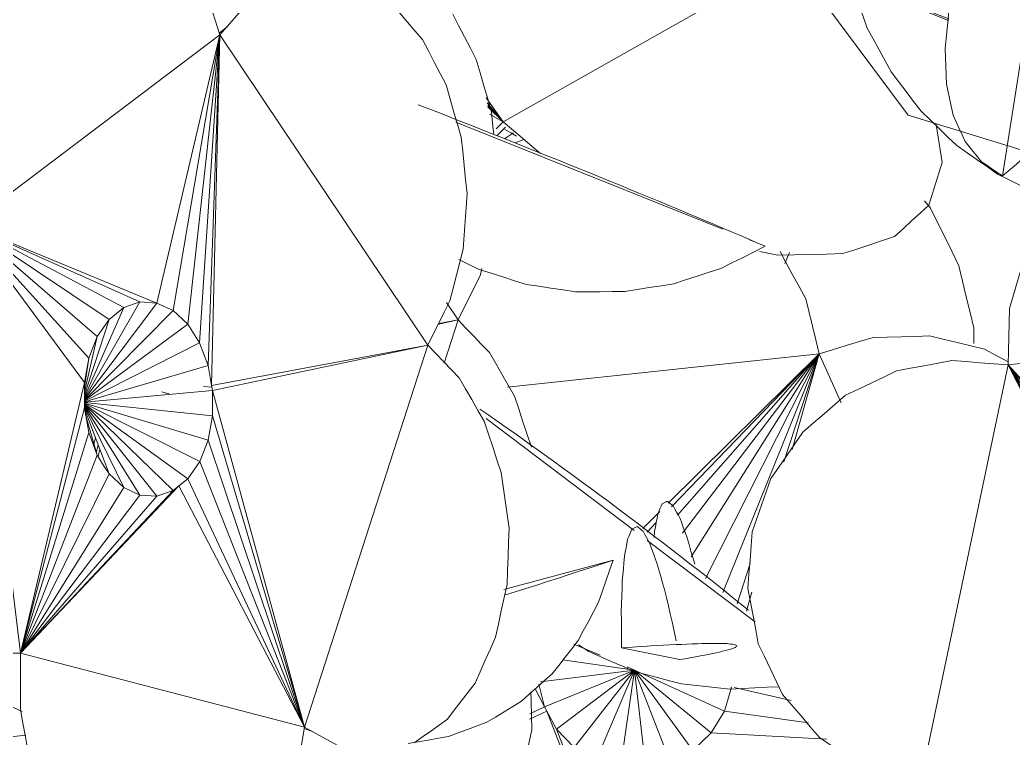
# Model space of a CAD drawing. Header units: metres. Extents: x -18.34 to -13.25, y -25.49 to -16.26.
# Drawn here: x -17.2317 to -17.1461, y -16.8229 to -16.761 of the extents above; entities that cross this region are included whole.
import ezdxf

# ---------------------------------------------------------------- set-up
doc = ezdxf.new("R2010")
doc.units = ezdxf.units.M
doc.layers.add('Importações nas famílias', color=7, linetype='Continuous', lineweight=5)
doc.layers.add('Vegetação', color=7, linetype='Continuous', lineweight=5)

# ---------------------------------------------------------------- blocks, each defined once
blk = doc.blocks.new('Planta_pergolado_12200 - plantas pergolado_skp_Component_17-V775-Pavimento 02 - Executivo')
at = {"layer": 'Importações nas famílias', "color": 9}
for p, q in [((0.295499, 0.069251), (0.301365, 0.056093)), ((0.2918, 0.059228), (0.301365, 0.056093)), ((0.291378, 0.058405), (0.301365, 0.056093)), ((0.301365, 0.056093), (0.291039, 0.057498)), ((0.301365, 0.056093), (0.290649, 0.056672)), ((0.301365, 0.056093), (0.290017, 0.055441)), ((0.290107, 0.055603), (0.301365, 0.056093)), ((0.290361, 0.056019), (0.301365, 0.056093)), ((0.297575, 0.052664), (0.301365, 0.056093)), ((0.266116, 0.03548), (0.2628, 0.03739))]:
    blk.add_line(p, q, dxfattribs=at)
at = {"layer": 'Importações nas famílias', "color": 9, "flags": 128}
for points in [[(0.312288, 0.071195), (0.312255, 0.07241), (0.312223, 0.073626), (0.3122, 0.074457)], [(0.311159, 0.066461), (0.311441, 0.067644), (0.311723, 0.068828), (0.312006, 0.070011), (0.312288, 0.071195)], [(0.308845, 0.06218), (0.309423, 0.06325), (0.310002, 0.06432), (0.31058, 0.065391), (0.311159, 0.066461)], [(0.305504, 0.058644), (0.306339, 0.059528), (0.307174, 0.060412), (0.30801, 0.061296), (0.308845, 0.06218)], [(0.301365, 0.056093), (0.3024, 0.056731), (0.303434, 0.057368), (0.304469, 0.058006), (0.305504, 0.058644)], [(0.304276, 0.053128), (0.303306, 0.054117), (0.302335, 0.055105), (0.301365, 0.056093)], [(0.308867, 0.041784), (0.308605, 0.043145), (0.308472, 0.04384)], [(0.308295, 0.036265), (0.308438, 0.037644), (0.308581, 0.039024)], [(0.306689, 0.032425), (0.307225, 0.033705), (0.30776, 0.034985), (0.308295, 0.036265)]]:
    blk.add_lwpolyline(points, dxfattribs=at)
blk = doc.blocks.new('Planta_pergolado_12200 - plantas pergolado_skp_Component_16-V776-Pavimento 02 - Executivo')
blk.add_blockref('Planta_pergolado_12200 - plantas pergolado_skp_Component_17-V775-Pavimento 02 - Executivo', (0, 0))
blk = doc.blocks.new('Planta_pergolado_12200 - plantas pergolado_skp_Component_12-V803-Pavimento 02 - Executivo')
at = {"layer": 'Importações nas famílias', "color": 9}
for p, q in [((0.307803, 0.098831), (0.308575, 0.098299)), ((0.308325, 0.098033), (0.321101, 0.088372)), ((0.322234, 0.087516), (0.33153, 0.080487)), ((0.330287, 0.082045), (0.330963, 0.081494)), ((0.317191, 0.077946), (0.316296, 0.07852))]:
    blk.add_line(p, q, dxfattribs=at)
at = {"layer": 'Importações nas famílias', "color": 9, "flags": 128}
for points in [[(0.308575, 0.098299), (0.309365, 0.097743), (0.310155, 0.097186), (0.310945, 0.09663), (0.311736, 0.096073)], [(0.311736, 0.096073), (0.312536, 0.095497), (0.313336, 0.094922), (0.314136, 0.094347), (0.314936, 0.093771)], [(0.314936, 0.093771), (0.315737, 0.093184), (0.316538, 0.092596), (0.317339, 0.092008), (0.31814, 0.09142)], [(0.31814, 0.09142), (0.318933, 0.090827), (0.319725, 0.090233), (0.320518, 0.089639), (0.321311, 0.089046)], [(0.321311, 0.089046), (0.322088, 0.088453), (0.322864, 0.08786), (0.32364, 0.087267), (0.324416, 0.086674)], [(0.324416, 0.086674), (0.325167, 0.086089), (0.325918, 0.085503), (0.326669, 0.084918), (0.327419, 0.084332)], [(0.327419, 0.084332), (0.328136, 0.08376), (0.328853, 0.083189), (0.32957, 0.082617), (0.330287, 0.082045)], [(0.321075, 0.076231), (0.320104, 0.07666), (0.319133, 0.077089), (0.318162, 0.077517), (0.317191, 0.077946)], [(0.325172, 0.075138), (0.324148, 0.075411), (0.323123, 0.075685), (0.322099, 0.075958), (0.321075, 0.076231)], [(0.329387, 0.074692), (0.328333, 0.074803), (0.327279, 0.074915), (0.326226, 0.075027), (0.325172, 0.075138)], [(0.33362, 0.074903), (0.332562, 0.07485), (0.331503, 0.074797), (0.330445, 0.074745), (0.329387, 0.074692)]]:
    blk.add_lwpolyline(points, dxfattribs=at)
blk = doc.blocks.new('Planta_pergolado_12200 - plantas pergolado_skp_Component_16-V806-Pavimento 02 - Executivo')
blk.add_blockref('Planta_pergolado_12200 - plantas pergolado_skp_Component_12-V803-Pavimento 02 - Executivo', (0, 0))
blk = doc.blocks.new('Planta_pergolado_12200 - plantas pergolado_skp_Component_17-V836-Pavimento 02 - Executivo')
at = {"layer": 'Importações nas famílias', "color": 9, "flags": 128}
blk.add_lwpolyline([(0.268316, 0.072762), (0.266938, 0.073391), (0.26556, 0.074019), (0.264183, 0.074648)], dxfattribs=at)
blk = doc.blocks.new('Planta_pergolado_12200 - plantas pergolado_skp_Component_16-V837-Pavimento 02 - Executivo')
blk.add_blockref('Planta_pergolado_12200 - plantas pergolado_skp_Component_17-V836-Pavimento 02 - Executivo', (0, 0))
blk = doc.blocks.new('Planta_pergolado_12200 - plantas pergolado_skp_-V838-Pavimento 02 - Executivo')
blk.add_blockref('Planta_pergolado_12200 - plantas pergolado_skp_Component_16-V837-Pavimento 02 - Executivo', (0, 0))
blk = doc.blocks.new('Planta_pergolado_12200 - plantas pergolado_skp_-3067462-Pavimento 02 - Executivo')
for name in ['Planta_pergolado_12200 - plantas pergolado_skp_-V838-Pavimento 02 - Executivo', 'Planta_pergolado_12200 - plantas pergolado_skp_Component_16-V776-Pavimento 02 - Executivo', 'Planta_pergolado_12200 - plantas pergolado_skp_Component_16-V806-Pavimento 02 - Executivo']:
    blk.add_blockref(name, (0, 0))
blk = doc.blocks.new('Planta_pergolado_12200 - plantas pergolado_skp_Component_12-V840-Pavimento 02 - Executivo')
at = {"layer": 'Importações nas famílias', "color": 9}
blk.add_line((0.325047, 0.077239), (0.320013, 0.078254), dxfattribs=at)
at = {"layer": 'Importações nas famílias', "color": 9, "flags": 128}
for points in [[(0.32054, 0.087619), (0.320632, 0.087838), (0.320724, 0.088058), (0.320816, 0.088277), (0.320908, 0.088496)], [(0.320908, 0.088496), (0.32102, 0.088554), (0.321132, 0.088611), (0.321244, 0.088669), (0.321356, 0.088726)], [(0.321356, 0.088726), (0.321485, 0.08862), (0.321615, 0.088514), (0.321744, 0.088408), (0.321874, 0.088302)], [(0.321874, 0.088302), (0.322018, 0.088035), (0.322162, 0.087768), (0.322306, 0.087501), (0.32245, 0.087234)], [(0.320261, 0.086114), (0.320331, 0.08649), (0.3204, 0.086866), (0.32047, 0.087243), (0.32054, 0.087619)], [(0.32245, 0.087234), (0.322605, 0.086812), (0.32276, 0.086391), (0.322915, 0.085969), (0.32307, 0.085548)], [(0.320078, 0.084016), (0.320124, 0.084541), (0.32017, 0.085065), (0.320215, 0.085589), (0.320261, 0.086114)], [(0.32307, 0.085548), (0.323232, 0.084981), (0.323395, 0.084415), (0.323557, 0.083849), (0.32372, 0.083282)], [(0.319995, 0.081376), (0.320016, 0.082036), (0.320036, 0.082696), (0.320057, 0.083356), (0.320078, 0.084016)], [(0.32372, 0.083282), (0.323886, 0.082584), (0.324052, 0.081887), (0.324218, 0.081189), (0.324384, 0.080491)], [(0.320013, 0.078254), (0.320009, 0.079035), (0.320004, 0.079815), (0.319999, 0.080596), (0.319995, 0.081376)], [(0.324384, 0.080491), (0.32455, 0.079678), (0.324715, 0.078865)], [(0.322541, 0.078417), (0.321909, 0.078377), (0.321277, 0.078336), (0.320645, 0.078295), (0.320013, 0.078254)], [(0.324734, 0.078536), (0.324186, 0.078506), (0.323637, 0.078477), (0.323089, 0.078447), (0.322541, 0.078417)], [(0.326569, 0.078608), (0.32611, 0.07859), (0.325652, 0.078572), (0.325193, 0.078554), (0.324734, 0.078536)], [(0.328026, 0.078635), (0.327662, 0.078628), (0.327298, 0.078622), (0.326933, 0.078615), (0.326569, 0.078608)], [(0.329087, 0.078614), (0.328822, 0.078619), (0.328557, 0.078624), (0.328291, 0.078629), (0.328026, 0.078635)], [(0.328219, 0.077833), (0.328469, 0.077893), (0.328718, 0.077954), (0.328968, 0.078014), (0.329217, 0.078075)], [(0.329742, 0.078546), (0.329579, 0.078563), (0.329415, 0.07858), (0.329251, 0.078597), (0.329087, 0.078614)], [(0.329217, 0.078075), (0.329365, 0.078125), (0.329513, 0.078175), (0.32966, 0.078225), (0.329808, 0.078275)], [(0.329983, 0.078433), (0.329923, 0.078461), (0.329863, 0.07849), (0.329803, 0.078518), (0.329742, 0.078546)], [(0.329808, 0.078275), (0.329852, 0.078315), (0.329896, 0.078354), (0.329939, 0.078394), (0.329983, 0.078433)], [(0.325047, 0.077239), (0.325491, 0.077318), (0.325935, 0.077397), (0.32638, 0.077475), (0.326824, 0.077554)], [(0.326824, 0.077554), (0.327173, 0.077624), (0.327521, 0.077693), (0.32787, 0.077763), (0.328219, 0.077833)]]:
    blk.add_lwpolyline(points, dxfattribs=at)
blk = doc.blocks.new('Planta_pergolado_12200 - plantas pergolado_skp_Component_12-V843-Pavimento 02 - Executivo')
at = {"layer": 'Importações nas famílias', "color": 9}
for p, q in [((0.252949, 0.057935), (0.270239, 0.064958)), ((0.272208, 0.061149), (0.271571, 0.060925))]:
    blk.add_line(p, q, dxfattribs=at)
at = {"layer": 'Importações nas famílias', "color": 9, "flags": 128}
for points in [[(0.264428, 0.069836), (0.264956, 0.069998), (0.265484, 0.07016), (0.266012, 0.070323), (0.266539, 0.070485)], [(0.266539, 0.070485), (0.267066, 0.070544), (0.267593, 0.070603), (0.26812, 0.070662), (0.268646, 0.07072)], [(0.262336, 0.068778), (0.262859, 0.069042), (0.263382, 0.069307), (0.263905, 0.069571), (0.264428, 0.069836)], [(0.260285, 0.067324), (0.260798, 0.067688), (0.261311, 0.068051), (0.261823, 0.068415), (0.262336, 0.068778)], [(0.2583, 0.065491), (0.258796, 0.065949), (0.259293, 0.066408), (0.259789, 0.066866), (0.260285, 0.067324)], [(0.256402, 0.063298), (0.256876, 0.063846), (0.257351, 0.064395), (0.257825, 0.064943), (0.2583, 0.065491)], [(0.254611, 0.06077), (0.255059, 0.061402), (0.255507, 0.062034), (0.255954, 0.062666), (0.256402, 0.063298)], [(0.271571, 0.060925), (0.270811, 0.060721), (0.27005, 0.060516), (0.269289, 0.060312), (0.268528, 0.060107)], [(0.252949, 0.057935), (0.253365, 0.058644), (0.25378, 0.059353), (0.254196, 0.060061), (0.254611, 0.06077)], [(0.268528, 0.060107), (0.267661, 0.059926), (0.266794, 0.059745), (0.265927, 0.059564), (0.26506, 0.059383)], [(0.26506, 0.059383), (0.264106, 0.05923), (0.263153, 0.059077), (0.2622, 0.058924), (0.261246, 0.058771)], [(0.257178, 0.058285), (0.25612, 0.058197), (0.255063, 0.05811), (0.254006, 0.058023), (0.252949, 0.057935)], [(0.261246, 0.058771), (0.260229, 0.058649), (0.259212, 0.058528), (0.258195, 0.058406), (0.257178, 0.058285)]]:
    blk.add_lwpolyline(points, dxfattribs=at)
blk = doc.blocks.new('Planta_pergolado_12200 - plantas pergolado_skp_Component_17-V844-Pavimento 02 - Executivo')
at = {"layer": 'Importações nas famílias', "color": 9}
for p, q in [((0.285378, 0.131092), (0.263663, 0.114691)), ((0.279931, 0.107974), (0.285378, 0.131092)), ((0.281336, 0.107319), (0.285378, 0.131092)), ((0.282596, 0.106145), (0.285378, 0.131092)), ((0.283625, 0.104531), (0.285378, 0.131092)), ((0.284353, 0.102587), (0.285378, 0.131092)), ((0.284654, 0.100878), (0.285378, 0.131092)), ((0.285378, 0.131092), (0.303308, 0.104342)), ((0.277072, 0.107587), (0.263663, 0.114691)), ((0.263663, 0.114691), (0.275812, 0.10657)), ((0.263663, 0.114691), (0.274784, 0.105085)), ((0.278477, 0.108066), (0.263663, 0.114691)), ((0.263663, 0.114691), (0.279931, 0.107974)), ((0.268172, 0.077805), (0.263663, 0.114691)), ((0.273681, 0.10114), (0.263663, 0.114691)), ((0.274057, 0.103233), (0.263663, 0.114691)), ((0.273681, 0.099759), (0.278477, 0.108066)), ((0.273681, 0.099679), (0.279931, 0.107974)), ((0.277072, 0.107587), (0.278477, 0.108066)), ((0.278477, 0.108066), (0.279931, 0.107974)), ((0.281336, 0.107319), (0.279931, 0.107974)), ((0.273681, 0.099867), (0.277072, 0.107587)), ((0.273681, 0.099615), (0.281336, 0.107319)), ((0.275812, 0.10657), (0.277072, 0.107587)), ((0.282596, 0.106145), (0.281336, 0.107319)), ((0.273681, 0.100025), (0.275812, 0.10657)), ((0.274784, 0.105085), (0.275812, 0.10657)), ((0.273681, 0.099562), (0.282596, 0.106145)), ((0.283625, 0.104531), (0.282596, 0.106145)), ((0.273681, 0.100279), (0.274784, 0.105085)), ((0.273681, 0.099515), (0.283625, 0.104531)), ((0.274203, 0.103605), (0.274784, 0.105085)), ((0.284353, 0.102587), (0.283625, 0.104531)), ((0.303308, 0.104342), (0.284654, 0.100878)), ((0.284729, 0.100447), (0.303308, 0.104342)), ((0.303308, 0.104342), (0.292674, 0.071409)), ((0.274057, 0.103233), (0.273681, 0.100733)), ((0.274057, 0.103233), (0.273681, 0.10114)), ((0.274203, 0.103605), (0.274057, 0.103233)), ((0.273681, 0.099473), (0.284353, 0.102587)), ((0.284654, 0.100878), (0.284353, 0.102587)), ((0.273681, 0.10114), (0.268172, 0.077805)), ((0.273681, 0.10114), (0.273681, 0.098949)), ((0.273681, 0.099434), (0.284729, 0.100447)), ((0.284729, 0.100447), (0.284654, 0.100878)), ((0.28473, 0.098256), (0.284729, 0.100447)), ((0.292674, 0.071409), (0.284729, 0.100447)), ((0.273681, 0.099395), (0.28473, 0.098256)), ((0.268172, 0.077805), (0.273681, 0.098949)), ((0.273659, 0.098949), (0.275814, 0.093252)), ((0.273681, 0.099356), (0.284354, 0.096163)), ((0.273681, 0.099315), (0.283627, 0.094311)), ((0.273681, 0.099272), (0.282598, 0.092826)), ((0.281339, 0.09181), (0.273681, 0.099223)), ((0.273681, 0.099167), (0.279934, 0.091331)), ((0.278479, 0.091422), (0.273681, 0.099098)), ((0.273681, 0.098949), (0.274058, 0.096809)), ((0.277074, 0.092077), (0.273711, 0.098949)), ((0.274786, 0.094866), (0.273785, 0.09836)), ((0.284354, 0.096163), (0.28473, 0.098256)), ((0.292674, 0.071409), (0.28473, 0.098256)), ((0.268172, 0.077805), (0.274058, 0.096809)), ((0.274058, 0.096809), (0.274786, 0.094866)), ((0.283627, 0.094311), (0.284354, 0.096163)), ((0.284354, 0.096163), (0.292674, 0.071409)), ((0.268172, 0.077805), (0.274786, 0.094866)), ((0.274786, 0.094866), (0.275402, 0.093898)), ((0.282598, 0.092826), (0.283627, 0.094311)), ((0.283627, 0.094311), (0.292674, 0.071409)), ((0.275402, 0.093898), (0.275814, 0.093252)), ((0.268172, 0.077805), (0.275814, 0.093252)), ((0.275814, 0.093252), (0.277074, 0.092077)), ((0.281843, 0.092217), (0.282598, 0.092826)), ((0.282598, 0.092826), (0.292674, 0.071409)), ((0.268172, 0.077805), (0.281843, 0.092217)), ((0.268172, 0.077805), (0.277074, 0.092077)), ((0.268172, 0.077805), (0.281339, 0.09181)), ((0.277074, 0.092077), (0.278479, 0.091422)), ((0.279934, 0.091331), (0.281339, 0.09181)), ((0.281339, 0.09181), (0.281843, 0.092217)), ((0.281843, 0.092217), (0.292674, 0.071409)), ((0.268172, 0.077805), (0.278479, 0.091422)), ((0.268172, 0.077805), (0.279934, 0.091331)), ((0.278479, 0.091422), (0.279934, 0.091331)), ((0.268172, 0.077805), (0.292674, 0.071409))]:
    blk.add_line(p, q, dxfattribs=at)
at = {"layer": 'Importações nas famílias', "color": 9, "flags": 128}
for points in [[(0.285378, 0.131092), (0.284974, 0.132362), (0.28457, 0.133631), (0.284166, 0.134901), (0.283762, 0.136171)], [(0.287884, 0.133993), (0.287258, 0.133267), (0.286631, 0.132542), (0.286005, 0.131817), (0.285378, 0.131092)], [(0.302846, 0.130685), (0.302194, 0.13144), (0.301541, 0.132195), (0.300889, 0.13295), (0.300236, 0.133705)], [(0.304877, 0.126782), (0.304369, 0.127758), (0.303862, 0.128734), (0.303354, 0.12971), (0.302846, 0.130685)], [(0.305757, 0.12375), (0.305533, 0.124521), (0.305205, 0.125652), (0.304877, 0.126782)], [(0.306189, 0.122261), (0.305861, 0.123391), (0.305763, 0.123729)], [(0.306695, 0.11743), (0.306568, 0.118637), (0.306442, 0.119845), (0.306316, 0.121053), (0.306189, 0.122261)], [(0.306358, 0.112618), (0.306442, 0.113821), (0.306526, 0.115024), (0.306611, 0.116227), (0.306695, 0.11743)], [(0.305203, 0.108155), (0.305492, 0.10927), (0.305781, 0.110386), (0.306069, 0.111502), (0.306358, 0.112618)], [(0.303308, 0.104342), (0.303781, 0.105295), (0.304255, 0.106248), (0.304729, 0.107201), (0.305203, 0.108155)], [(0.306013, 0.101526), (0.305337, 0.10223), (0.30466, 0.102934), (0.303984, 0.103638), (0.303308, 0.104342)], [(0.308172, 0.09778), (0.307632, 0.098716), (0.307093, 0.099653), (0.306553, 0.10059), (0.306013, 0.101526)], [(0.309637, 0.093359), (0.309271, 0.094464), (0.308905, 0.095569), (0.308538, 0.096675), (0.308172, 0.09778)], [(0.310308, 0.088564), (0.310141, 0.089762), (0.309973, 0.090961), (0.309805, 0.09216), (0.309637, 0.093359)], [(0.31014, 0.083722), (0.310182, 0.084932), (0.310224, 0.086143), (0.310266, 0.087353), (0.310308, 0.088564)], [(0.309144, 0.079163), (0.309393, 0.080303), (0.309642, 0.081442), (0.309891, 0.082582), (0.31014, 0.083722)], [(0.307388, 0.075198), (0.307827, 0.076189), (0.308266, 0.07718), (0.308705, 0.078172), (0.309144, 0.079163)], [(0.264951, 0.077752), (0.265756, 0.077765), (0.266561, 0.077778), (0.267367, 0.077791), (0.268172, 0.077805)], [(0.268172, 0.077805), (0.268172, 0.07659), (0.268172, 0.075375), (0.268173, 0.07416), (0.268173, 0.072945)], [(0.304992, 0.072097), (0.305591, 0.072872), (0.30619, 0.073647), (0.306789, 0.074423), (0.307388, 0.075198)], [(0.268173, 0.072945), (0.268382, 0.071759), (0.268591, 0.070573), (0.268799, 0.069386), (0.269008, 0.0682)], [(0.302118, 0.070071), (0.302836, 0.070578), (0.303555, 0.071084), (0.304273, 0.07159), (0.304992, 0.072097)], [(0.29184, 0.066768), (0.292048, 0.067928), (0.292257, 0.069088), (0.292465, 0.070249), (0.292674, 0.071409)], [(0.292674, 0.071409), (0.293441, 0.070985), (0.294208, 0.070562), (0.294975, 0.070139), (0.295742, 0.069715)]]:
    blk.add_lwpolyline(points, dxfattribs=at)
blk = doc.blocks.new('Planta_pergolado_12200 - plantas pergolado_skp_Component_16-V845-Pavimento 02 - Executivo')
for name in ['Planta_pergolado_12200 - plantas pergolado_skp_Component_17-V844-Pavimento 02 - Executivo', 'Planta_pergolado_12200 - plantas pergolado_skp_Component_12-V840-Pavimento 02 - Executivo', 'Planta_pergolado_12200 - plantas pergolado_skp_Component_12-V843-Pavimento 02 - Executivo']:
    blk.add_blockref(name, (0, 0))
blk = doc.blocks.new('Planta_pergolado_12200 - plantas pergolado_skp_Component_12-V894-Pavimento 02 - Executivo')
at = {"layer": 'Importações nas famílias', "color": 9}
blk.add_line((0.322822, 0.08777), (0.322868, 0.088294), dxfattribs=at)
at = {"layer": 'Importações nas famílias', "color": 9, "flags": 128}
for points in [[(0.323515, 0.090677), (0.323627, 0.090734), (0.323739, 0.090791), (0.323851, 0.090849), (0.323963, 0.090906)], [(0.323963, 0.090906), (0.324092, 0.0908), (0.324222, 0.090694), (0.324351, 0.090588), (0.324481, 0.090482)], [(0.323147, 0.089799), (0.323239, 0.090019), (0.323331, 0.090238), (0.323423, 0.090457), (0.323515, 0.090677)], [(0.324481, 0.090482), (0.324625, 0.090215), (0.324769, 0.089948), (0.324913, 0.089681), (0.325057, 0.089414)], [(0.322868, 0.088294), (0.322938, 0.08867), (0.323007, 0.089047), (0.323077, 0.089423), (0.323147, 0.089799)], [(0.325057, 0.089414), (0.325212, 0.088992), (0.325367, 0.088571), (0.325522, 0.088149), (0.325677, 0.087728)], [(0.325677, 0.087728), (0.325839, 0.087161), (0.326002, 0.086595), (0.326164, 0.086029), (0.326327, 0.085462)]]:
    blk.add_lwpolyline(points, dxfattribs=at)
blk = doc.blocks.new('Planta_pergolado_12200 - plantas pergolado_skp_Component_17-V897-Pavimento 02 - Executivo')
at = {"layer": 'Importações nas famílias', "color": 9}
for p, q in [((0.286005, 0.131776), (0.285324, 0.131262)), ((0.30781, 0.110335), (0.307968, 0.110947)), ((0.304909, 0.108022), (0.305915, 0.106522)), ((0.304214, 0.106166), (0.305915, 0.106522)), ((0.305915, 0.106522), (0.304255, 0.106214)), ((0.305915, 0.106522), (0.304709, 0.102788)), ((0.280366, 0.100316), (0.281055, 0.10011)), ((0.283949, 0.100785), (0.284683, 0.10071)), ((0.274642, 0.09635), (0.274483, 0.095674)), ((0.274709, 0.095069), (0.27488, 0.095723))]:
    blk.add_line(p, q, dxfattribs=at)
at = {"layer": 'Importações nas famílias', "color": 9, "flags": 128}
for points in [[(0.307484, 0.128962), (0.306976, 0.129938), (0.306468, 0.130914), (0.305961, 0.13189), (0.305453, 0.132866)], [(0.308796, 0.124441), (0.308468, 0.125571), (0.30814, 0.126701), (0.307812, 0.127832), (0.307484, 0.128962)], [(0.309, 0.122491), (0.308923, 0.123233), (0.308796, 0.124441)], [(0.305915, 0.106522), (0.306388, 0.107476), (0.306862, 0.108429), (0.307336, 0.109382), (0.30781, 0.110335)], [(0.30862, 0.103706), (0.307944, 0.10441), (0.307267, 0.105114), (0.306591, 0.105818), (0.305915, 0.106522)], [(0.310779, 0.09996), (0.310239, 0.100897), (0.3097, 0.101833), (0.30916, 0.10277), (0.30862, 0.103706)], [(0.312244, 0.095539), (0.311878, 0.096644), (0.311512, 0.097749), (0.311145, 0.098855), (0.310779, 0.09996)]]:
    blk.add_lwpolyline(points, dxfattribs=at)
blk = doc.blocks.new('Planta_pergolado_12200 - plantas pergolado_skp_Component_16-V898-Pavimento 02 - Executivo')
for name in ['Planta_pergolado_12200 - plantas pergolado_skp_Component_17-V897-Pavimento 02 - Executivo', 'Planta_pergolado_12200 - plantas pergolado_skp_Component_12-V894-Pavimento 02 - Executivo']:
    blk.add_blockref(name, (0, 0))
blk = doc.blocks.new('Planta_pergolado_12200 - plantas pergolado_skp_-3067464-Pavimento 02 - Executivo')
at = {"layer": 'Importações nas famílias', "color": 9}
blk.add_line((0.275009, 0.095381), (0.274865, 0.09474), dxfattribs=at)
for name in ['Planta_pergolado_12200 - plantas pergolado_skp_Component_16-V898-Pavimento 02 - Executivo', 'Planta_pergolado_12200 - plantas pergolado_skp_Component_16-V845-Pavimento 02 - Executivo']:
    blk.add_blockref(name, (0, 0))
blk = doc.blocks.new('Planta_pergolado_12200 - plantas pergolado_skp_-3067465-Pavimento 02 - Executivo')
for name in ['Planta_pergolado_12200 - plantas pergolado_skp_-3067464-Pavimento 02 - Executivo', 'Planta_pergolado_12200 - plantas pergolado_skp_-3067462-Pavimento 02 - Executivo']:
    blk.add_blockref(name, (0, 0))
blk = doc.blocks.new('Planta_pergolado_12200 - plantas pergolado_skp_Component_17-V1009-Pavimento 02 - Executivo')
at = {"layer": 'Importações nas famílias', "color": 9}
for p, q in [((0.337055, 0.103609), (0.310189, 0.100731)), ((0.337055, 0.103609), (0.324049, 0.090729)), ((0.337055, 0.103609), (0.324316, 0.090399)), ((0.337055, 0.103609), (0.324839, 0.089704)), ((0.337055, 0.103609), (0.325285, 0.088148)), ((0.337055, 0.103609), (0.326008, 0.086093)), ((0.337055, 0.103609), (0.327245, 0.084237)), ((0.337055, 0.103609), (0.328758, 0.083031)), ((0.337055, 0.103609), (0.334, 0.094301)), ((0.33472, 0.095341), (0.337055, 0.103609)), ((0.337055, 0.103609), (0.338947, 0.099382)), ((0.32331, 0.089997), (0.321843, 0.088545)), ((0.323012, 0.089047), (0.32223, 0.088236)), ((0.331116, 0.085515), (0.32998, 0.082057)), ((0.330787, 0.081413), (0.331249, 0.08305)), ((0.318159, 0.077612), (0.315888, 0.078585)), ((0.321141, 0.076333), (0.314926, 0.077209)), ((0.321141, 0.076333), (0.31303, 0.075323)), ((0.321141, 0.076333), (0.313366, 0.073168)), ((0.321141, 0.076333), (0.314416, 0.071242)), ((0.321141, 0.076333), (0.31593, 0.069654)), ((0.321141, 0.076333), (0.317803, 0.068511)), ((0.321141, 0.076333), (0.319908, 0.067892)), ((0.321141, 0.076333), (0.320508, 0.076605)), ((0.321141, 0.076333), (0.328894, 0.072793)), ((0.321141, 0.076333), (0.327751, 0.07092)), ((0.321141, 0.076333), (0.326162, 0.069406)), ((0.321141, 0.076333), (0.324235, 0.068355)), ((0.321141, 0.076333), (0.322102, 0.067839)), ((0.312574, 0.074734), (0.313366, 0.073168)), ((0.312895, 0.075115), (0.313366, 0.073168)), ((0.329389, 0.074475), (0.329513, 0.074898)), ((0.329734, 0.074847), (0.334631, 0.073703)), ((0.329389, 0.074475), (0.328894, 0.072793)), ((0.313366, 0.073168), (0.312113, 0.072573)), ((0.313366, 0.073168), (0.313577, 0.072781)), ((0.312063, 0.072097), (0.313577, 0.072781)), ((0.313577, 0.072781), (0.314416, 0.071242)), ((0.313577, 0.072781), (0.31986, 0.056741)), ((0.328894, 0.072793), (0.327751, 0.07092)), ((0.336142, 0.071798), (0.328894, 0.072793)), ((0.314416, 0.071242), (0.31593, 0.069654)), ((0.314416, 0.071242), (0.319992, 0.056676)), ((0.327751, 0.07092), (0.326162, 0.069406)), ((0.337728, 0.070376), (0.327751, 0.07092))]:
    blk.add_line(p, q, dxfattribs=at)
at = {"layer": 'Importações nas famílias', "color": 9, "flags": 128}
for points in [[(0.33591, 0.108338), (0.335328, 0.109406), (0.334745, 0.110473), (0.334163, 0.111541), (0.33369, 0.112409)], [(0.337055, 0.103609), (0.336769, 0.104791), (0.336483, 0.105973), (0.336197, 0.107155), (0.33591, 0.108338)], [(0.341719, 0.105), (0.340553, 0.104652), (0.339387, 0.104304), (0.338221, 0.103956), (0.337055, 0.103609)], [(0.346583, 0.105137), (0.345367, 0.105103), (0.344151, 0.105068), (0.342935, 0.105034), (0.341719, 0.105)], [(0.351317, 0.104011), (0.350134, 0.104292), (0.34895, 0.104574), (0.347767, 0.104855), (0.346583, 0.105137)], [(0.353375, 0.102899), (0.352388, 0.103432), (0.351317, 0.104011)]]:
    blk.add_lwpolyline(points, dxfattribs=at)
blk = doc.blocks.new('Planta_pergolado_12200 - plantas pergolado_skp_Component_16-V1010-Pavimento 02 - Executivo')
blk.add_blockref('Planta_pergolado_12200 - plantas pergolado_skp_Component_17-V1009-Pavimento 02 - Executivo', (0, 0))
blk = doc.blocks.new('Planta_pergolado_12200 - plantas pergolado_skp_Component_12-V1023-Pavimento 02 - Executivo')
at = {"layer": 'Importações nas famílias', "color": 9}
for p, q in [((0.305719, 0.123567), (0.328758, 0.114335)), ((0.330985, 0.113443), (0.332402, 0.112875))]:
    blk.add_line(p, q, dxfattribs=at)
at = {"layer": 'Importações nas famílias', "color": 9, "flags": 128}
for points in [[(0.302481, 0.12507), (0.303395, 0.124713), (0.304308, 0.124357), (0.305222, 0.124)], [(0.305222, 0.124), (0.306145, 0.123636), (0.307069, 0.123272), (0.307992, 0.122907), (0.308915, 0.122543)], [(0.308915, 0.122543), (0.309837, 0.122176), (0.310759, 0.121808), (0.31168, 0.121441), (0.312602, 0.121073)], [(0.312602, 0.121073), (0.313513, 0.120706), (0.314424, 0.12034), (0.315334, 0.119973), (0.316245, 0.119606)], [(0.316245, 0.119606), (0.317134, 0.119244), (0.318023, 0.118882), (0.318912, 0.11852), (0.319801, 0.118158)], [(0.319801, 0.118158), (0.320659, 0.117805), (0.321517, 0.117452), (0.322375, 0.117099), (0.323232, 0.116746)], [(0.323232, 0.116746), (0.324049, 0.116406), (0.324866, 0.116065), (0.325683, 0.115725), (0.3265, 0.115385)], [(0.3265, 0.115385), (0.327267, 0.115061), (0.328034, 0.114737), (0.328801, 0.114413), (0.329568, 0.11409)], [(0.329568, 0.11409), (0.330276, 0.113786), (0.330985, 0.113482), (0.331693, 0.113179), (0.332402, 0.112875)], [(0.332402, 0.112875), (0.331447, 0.112394), (0.330493, 0.111914), (0.329538, 0.111433), (0.328584, 0.110952)], [(0.30774, 0.110861), (0.306782, 0.111334), (0.305995, 0.111721)], [(0.311814, 0.109583), (0.310795, 0.109903), (0.309777, 0.110222), (0.308758, 0.110542), (0.30774, 0.110861)], [(0.328584, 0.110952), (0.327567, 0.110624), (0.326551, 0.110295), (0.325535, 0.109967), (0.324519, 0.109639)], [(0.316034, 0.108946), (0.314979, 0.109105), (0.313924, 0.109264), (0.312869, 0.109424), (0.311814, 0.109583)], [(0.320303, 0.108964), (0.319236, 0.10896), (0.318169, 0.108955), (0.317102, 0.10895), (0.316034, 0.108946)], [(0.324519, 0.109639), (0.323465, 0.10947), (0.322411, 0.109301), (0.321357, 0.109133), (0.320303, 0.108964)]]:
    blk.add_lwpolyline(points, dxfattribs=at)
blk = doc.blocks.new('Planta_pergolado_12200 - plantas pergolado_skp_Component_12-V1024-Pavimento 02 - Executivo')
at = {"layer": 'Importações nas famílias', "color": 9}
for p, q in [((0.30987, 0.083278), (0.31928, 0.085818)), ((0.293404, 0.07102), (0.292652, 0.071287))]:
    blk.add_line(p, q, dxfattribs=at)
at = {"layer": 'Importações nas famílias', "color": 9, "flags": 128}
for points in [[(0.315509, 0.084565), (0.316452, 0.084878), (0.317394, 0.085191), (0.318337, 0.085505), (0.31928, 0.085818)], [(0.31928, 0.085818), (0.318968, 0.084908), (0.318655, 0.083998), (0.318343, 0.083088), (0.318031, 0.082177)], [(0.31176, 0.083357), (0.312697, 0.083659), (0.313634, 0.083961), (0.314572, 0.084263), (0.315509, 0.084565)], [(0.309917, 0.082782), (0.310838, 0.08307), (0.31176, 0.083357)], [(0.318031, 0.082177), (0.317591, 0.081355), (0.317151, 0.080532), (0.316711, 0.07971), (0.316271, 0.078887)], [(0.316271, 0.078887), (0.315713, 0.078171), (0.315156, 0.077455), (0.314598, 0.07674), (0.31404, 0.076024)], [(0.31404, 0.076024), (0.313378, 0.075432), (0.312716, 0.074839), (0.312054, 0.074247), (0.311392, 0.073655)], [(0.311392, 0.073655), (0.310641, 0.0732), (0.309889, 0.072745), (0.309138, 0.07229), (0.308387, 0.071836)], [(0.308387, 0.071836), (0.307565, 0.071529), (0.306742, 0.071222), (0.30592, 0.070916), (0.305097, 0.070609)], [(0.305097, 0.070609), (0.304223, 0.070458), (0.303348, 0.070306), (0.302474, 0.070155), (0.301599, 0.070004)]]:
    blk.add_lwpolyline(points, dxfattribs=at)
blk = doc.blocks.new('Planta_pergolado_12200 - plantas pergolado_skp_Component_12-V1025-Pavimento 02 - Executivo')
at = {"layer": 'Importações nas famílias', "color": 9}
blk.add_line((0.356717, 0.143395), (0.352868, 0.11893), dxfattribs=at)
at = {"layer": 'Importações nas famílias', "color": 9, "flags": 128}
for points in [[(0.351824, 0.144446), (0.352313, 0.145387), (0.352803, 0.146328)], [(0.350227, 0.140646), (0.350627, 0.141596), (0.351026, 0.142546), (0.351425, 0.143496), (0.351824, 0.144446)], [(0.349029, 0.136901), (0.349329, 0.137837), (0.349628, 0.138773), (0.349928, 0.13971), (0.350227, 0.140646)], [(0.361419, 0.139661), (0.361406, 0.138789), (0.361394, 0.137916), (0.361382, 0.137043)], [(0.348258, 0.133298), (0.348451, 0.134198), (0.348644, 0.135099), (0.348837, 0.136), (0.349029, 0.136901)], [(0.361382, 0.137043), (0.361293, 0.13621), (0.361203, 0.135377), (0.361114, 0.134543), (0.361025, 0.13371)], [(0.361025, 0.13371), (0.360859, 0.132925), (0.360694, 0.132141), (0.360529, 0.131356), (0.360364, 0.130572)], [(0.347931, 0.129922), (0.348013, 0.130766), (0.348095, 0.13161), (0.348176, 0.132454), (0.348258, 0.133298)], [(0.360364, 0.130572), (0.360124, 0.129845), (0.359885, 0.129118), (0.359645, 0.128391), (0.359406, 0.127664)], [(0.348057, 0.126851), (0.348026, 0.127619), (0.347994, 0.128386), (0.347963, 0.129154), (0.347931, 0.129922)], [(0.359406, 0.127664), (0.359095, 0.127002), (0.358784, 0.126341), (0.358473, 0.125679), (0.358162, 0.125017)], [(0.348632, 0.124159), (0.348488, 0.124832), (0.348344, 0.125505), (0.348201, 0.126178), (0.348057, 0.126851)], [(0.358162, 0.125017), (0.357783, 0.124429), (0.357404, 0.12384), (0.357025, 0.123252), (0.356646, 0.122663)], [(0.349643, 0.121908), (0.34939, 0.122471), (0.349137, 0.123034), (0.348885, 0.123597), (0.348632, 0.124159)], [(0.356646, 0.122663), (0.356203, 0.122154), (0.35576, 0.121645), (0.355318, 0.121136), (0.354875, 0.120626)], [(0.351066, 0.120152), (0.35071, 0.120591), (0.350354, 0.12103), (0.349999, 0.121469), (0.349643, 0.121908)], [(0.352868, 0.11893), (0.352417, 0.119235), (0.351967, 0.119541), (0.351516, 0.119846), (0.351066, 0.120152)], [(0.354875, 0.120626), (0.354373, 0.120202), (0.353871, 0.119778), (0.35337, 0.119354), (0.352868, 0.11893)]]:
    blk.add_lwpolyline(points, dxfattribs=at)
blk = doc.blocks.new('Planta_pergolado_12200 - plantas pergolado_skp_Component_17-V1028-Pavimento 02 - Executivo')
at = {"layer": 'Importações nas famílias', "color": 9}
for p, q in [((0.36346, 0.103729), (0.353369, 0.102648)), ((0.345685, 0.066169), (0.353369, 0.102648)), ((0.366289, 0.080505), (0.353369, 0.102648)), ((0.353369, 0.102648), (0.366235, 0.078312)), ((0.366908, 0.082611), (0.353369, 0.102648)), ((0.368051, 0.084484), (0.353369, 0.102648)), ((0.369004, 0.085391), (0.353369, 0.102648)), ((0.353369, 0.102648), (0.366751, 0.076179))]:
    blk.add_line(p, q, dxfattribs=at)
at = {"layer": 'Importações nas famílias', "color": 9, "flags": 128}
for points in [[(0.354861, 0.112181), (0.354518, 0.111014), (0.354174, 0.109847), (0.353831, 0.10868), (0.353487, 0.107513)], [(0.353487, 0.107513), (0.353458, 0.106297), (0.353428, 0.105081), (0.353399, 0.103865), (0.353369, 0.102648)], [(0.348517, 0.103021), (0.347321, 0.102796), (0.346125, 0.102572), (0.344929, 0.102348), (0.343734, 0.102124)], [(0.353369, 0.102648), (0.352156, 0.102741), (0.350943, 0.102834), (0.34973, 0.102928), (0.348517, 0.103021)], [(0.343734, 0.102124), (0.342636, 0.101598), (0.341539, 0.101072), (0.340442, 0.100547), (0.339345, 0.100021)], [(0.339345, 0.100021), (0.338421, 0.099229), (0.337498, 0.098437), (0.336574, 0.097645), (0.33565, 0.096853)], [(0.33565, 0.096853), (0.334963, 0.095849), (0.334276, 0.094845), (0.333589, 0.093841), (0.332901, 0.092838)], [(0.332901, 0.092838), (0.332497, 0.09169), (0.332093, 0.090543), (0.331689, 0.089395), (0.331285, 0.088248)], [(0.331285, 0.088248), (0.331192, 0.087035), (0.331099, 0.085822), (0.331006, 0.084609), (0.330912, 0.083396)], [(0.330912, 0.083396), (0.331136, 0.0822), (0.33136, 0.081005), (0.331584, 0.079809), (0.331808, 0.078613)], [(0.331808, 0.078613), (0.332334, 0.077516), (0.33286, 0.076419), (0.333386, 0.075323), (0.333911, 0.074226)], [(0.333911, 0.074226), (0.334703, 0.073302), (0.335495, 0.072379), (0.336287, 0.071455), (0.337079, 0.070532)], [(0.337079, 0.070532), (0.338083, 0.069845), (0.339086, 0.069158), (0.34009, 0.068471), (0.341094, 0.067784)]]:
    blk.add_lwpolyline(points, dxfattribs=at)
blk = doc.blocks.new('Planta_pergolado_12200 - plantas pergolado_skp_Component_16-V1029-Pavimento 02 - Executivo')
for name in ['Planta_pergolado_12200 - plantas pergolado_skp_Component_12-V1025-Pavimento 02 - Executivo', 'Planta_pergolado_12200 - plantas pergolado_skp_Component_12-V1023-Pavimento 02 - Executivo', 'Planta_pergolado_12200 - plantas pergolado_skp_Component_17-V1028-Pavimento 02 - Executivo', 'Planta_pergolado_12200 - plantas pergolado_skp_Component_12-V1024-Pavimento 02 - Executivo']:
    blk.add_blockref(name, (0, 0))
blk = doc.blocks.new('Planta_pergolado_12200 - plantas pergolado_skp_Component_12-V1033-Pavimento 02 - Executivo')
at = {"layer": 'Importações nas famílias', "color": 9}
for p, q in [((0.339755, 0.135714), (0.348208, 0.132327)), ((0.359293, 0.127885), (0.371455, 0.123012))]:
    blk.add_line(p, q, dxfattribs=at)
at = {"layer": 'Importações nas famílias', "color": 9, "flags": 128}
for points in [[(0.34121, 0.131678), (0.340846, 0.132687), (0.340483, 0.133696), (0.340119, 0.134705), (0.339755, 0.135714)], [(0.339755, 0.135714), (0.340582, 0.135402), (0.341408, 0.135091), (0.342235, 0.134779), (0.343061, 0.134468)], [(0.343061, 0.134468), (0.343927, 0.134138), (0.344792, 0.133807), (0.345657, 0.133477), (0.346523, 0.133147)], [(0.346523, 0.133147), (0.347417, 0.132801), (0.348233, 0.132487)], [(0.34326, 0.127914), (0.342748, 0.128855), (0.342235, 0.129796), (0.341723, 0.130737), (0.34121, 0.131678)], [(0.345859, 0.12451), (0.345209, 0.125361), (0.34456, 0.126212), (0.34391, 0.127063), (0.34326, 0.127914)], [(0.359369, 0.128116), (0.360215, 0.127779), (0.361137, 0.127411)], [(0.361137, 0.127411), (0.362047, 0.127044), (0.362958, 0.126678), (0.363869, 0.126311), (0.364779, 0.125944)], [(0.364779, 0.125944), (0.365668, 0.125582), (0.366557, 0.12522), (0.367447, 0.124858), (0.368336, 0.124496)], [(0.348944, 0.121544), (0.348172, 0.122286), (0.347401, 0.123027), (0.34663, 0.123768), (0.345859, 0.12451)], [(0.368336, 0.124496), (0.369194, 0.124143), (0.370051, 0.12379), (0.370909, 0.123437), (0.371767, 0.123084)], [(0.352443, 0.119089), (0.351568, 0.119702), (0.350693, 0.120316), (0.349818, 0.12093), (0.348944, 0.121544)], [(0.356274, 0.117199), (0.355316, 0.117672), (0.354359, 0.118144), (0.353401, 0.118616), (0.352443, 0.119089)], [(0.358051, 0.116642), (0.357293, 0.11688), (0.356274, 0.117199)]]:
    blk.add_lwpolyline(points, dxfattribs=at)
blk = doc.blocks.new('Planta_pergolado_12200 - plantas pergolado_skp_Component_16-V1037-Pavimento 02 - Executivo')
blk.add_blockref('Planta_pergolado_12200 - plantas pergolado_skp_Component_12-V1033-Pavimento 02 - Executivo', (0, 0))
blk = doc.blocks.new('Planta_pergolado_12200 - plantas pergolado_skp_-3067414-Pavimento 02 - Executivo')
at = {"layer": 'Importações nas famílias', "color": 9}
for p, q in [((0.312748, 0.167083), (0.344741, 0.124161)), ((0.344741, 0.124161), (0.381008, 0.113021))]:
    blk.add_line(p, q, dxfattribs=at)
for name in ['Planta_pergolado_12200 - plantas pergolado_skp_Component_16-V1037-Pavimento 02 - Executivo', 'Planta_pergolado_12200 - plantas pergolado_skp_Component_16-V1029-Pavimento 02 - Executivo', 'Planta_pergolado_12200 - plantas pergolado_skp_Component_16-V1010-Pavimento 02 - Executivo']:
    blk.add_blockref(name, (0, 0))
blk = doc.blocks.new('Planta_pergolado_12200 - plantas pergolado_skp_Component_17-V1191-Pavimento 02 - Executivo')
at = {"layer": 'Importações nas famílias', "color": 9}
for p, q in [((0.343115, 0.134295), (0.343185, 0.135123)), ((0.309246, 0.122396), (0.310016, 0.123148)), ((0.309927, 0.122131), (0.310701, 0.122645)), ((0.310847, 0.121772), (0.311599, 0.122084)), ((0.34666, 0.116152), (0.346141, 0.116779)), ((0.334087, 0.111376), (0.334498, 0.112334)), ((0.350394, 0.104501), (0.350393, 0.105829))]:
    blk.add_line(p, q, dxfattribs=at)
at = {"layer": 'Importações nas famílias', "color": 9, "flags": 128}
for points in [[(0.342557, 0.139858), (0.342157, 0.141007), (0.341928, 0.141665)], [(0.343185, 0.135123), (0.343028, 0.136307), (0.342871, 0.137491), (0.342714, 0.138674), (0.342557, 0.139858)], [(0.349111, 0.111193), (0.348498, 0.112433), (0.347885, 0.113672), (0.347273, 0.114912), (0.34666, 0.116152)], [(0.350393, 0.105829), (0.350073, 0.10717), (0.349752, 0.108511), (0.349432, 0.109852), (0.349111, 0.111193)]]:
    blk.add_lwpolyline(points, dxfattribs=at)
blk = doc.blocks.new('Planta_pergolado_12200 - plantas pergolado_skp_Component_16-V1192-Pavimento 02 - Executivo')
blk.add_blockref('Planta_pergolado_12200 - plantas pergolado_skp_Component_17-V1191-Pavimento 02 - Executivo', (0, 0))
blk = doc.blocks.new('Planta_pergolado_12200 - plantas pergolado_skp_Component_12-V1248-Pavimento 02 - Executivo')
at = {"layer": 'Importações nas famílias', "color": 9, "flags": 128}
blk.add_lwpolyline([(0.310955, 0.122355), (0.310454, 0.122649), (0.309952, 0.122942)], dxfattribs=at)
blk = doc.blocks.new('Planta_pergolado_12200 - plantas pergolado_skp_Component_17-V1250-Pavimento 02 - Executivo')
at = {"layer": 'Importações nas famílias', "color": 9}
for p, q in [((0.309795, 0.123608), (0.334953, 0.137791)), ((0.308341, 0.12567), (0.309795, 0.123608)), ((0.308424, 0.125239), (0.309694, 0.123729)), ((0.308468, 0.125016), (0.309795, 0.123608)), ((0.308489, 0.124907), (0.309795, 0.123608)), ((0.308494, 0.124882), (0.309795, 0.123608)), ((0.309795, 0.123608), (0.308617, 0.124249)), ((0.309196, 0.122986), (0.309795, 0.123608)), ((0.309672, 0.123729), (0.309795, 0.123608)), ((0.331922, 0.112411), (0.33349, 0.112103))]:
    blk.add_line(p, q, dxfattribs=at)
at = {"layer": 'Importações nas famílias', "color": 9, "flags": 128}
for points in [[(0.309795, 0.123608), (0.311057, 0.122542), (0.312319, 0.121476), (0.313034, 0.120872)], [(0.347673, 0.120098), (0.347496, 0.12119), (0.347319, 0.122281), (0.347143, 0.123365)], [(0.346506, 0.116408), (0.346798, 0.117331), (0.347089, 0.118253), (0.347381, 0.119176), (0.347673, 0.120098)], [(0.343564, 0.113709), (0.344299, 0.114384), (0.345035, 0.115059), (0.34577, 0.115734), (0.346506, 0.116408)], [(0.339098, 0.112232), (0.340215, 0.112602), (0.341331, 0.112971), (0.342447, 0.11334), (0.343564, 0.113709)], [(0.33349, 0.112103), (0.334892, 0.112136), (0.336294, 0.112168), (0.337696, 0.1122), (0.339098, 0.112232)]]:
    blk.add_lwpolyline(points, dxfattribs=at)
blk = doc.blocks.new('Planta_pergolado_12200 - plantas pergolado_skp_Component_16-V1251-Pavimento 02 - Executivo')
for name in ['Planta_pergolado_12200 - plantas pergolado_skp_Component_17-V1250-Pavimento 02 - Executivo', 'Planta_pergolado_12200 - plantas pergolado_skp_Component_12-V1248-Pavimento 02 - Executivo']:
    blk.add_blockref(name, (0, 0))
blk = doc.blocks.new('Planta_pergolado_12200 - plantas pergolado_skp_-V1266-Pavimento 02 - Executivo')
blk.add_blockref('Planta_pergolado_12200 - plantas pergolado_skp_Component_16-V1251-Pavimento 02 - Executivo', (0, 0))
blk = doc.blocks.new('Planta_pergolado_12200 - plantas pergolado_skp_-3067418-Pavimento 02 - Executivo')
for name in ['Planta_pergolado_12200 - plantas pergolado_skp_-V1266-Pavimento 02 - Executivo', 'Planta_pergolado_12200 - plantas pergolado_skp_Component_16-V1192-Pavimento 02 - Executivo']:
    blk.add_blockref(name, (0, 0))
blk = doc.blocks.new('Planta_pergolado_12200 - plantas pergolado_skp_-3067421-Pavimento 02 - Executivo')
for name in ['Planta_pergolado_12200 - plantas pergolado_skp_-3067418-Pavimento 02 - Executivo', 'Planta_pergolado_12200 - plantas pergolado_skp_-3067414-Pavimento 02 - Executivo']:
    blk.add_blockref(name, (0, 0))
blk = doc.blocks.new('Planta_pergolado_12200 - Planta_pergolado_12200-3067476-Pavimento 02 - Executivo')
for name in ['Planta_pergolado_12200 - plantas pergolado_skp_-3067421-Pavimento 02 - Executivo', 'Planta_pergolado_12200 - plantas pergolado_skp_-3067465-Pavimento 02 - Executivo']:
    blk.add_blockref(name, (0, 0))

msp = doc.modelspace()

# ---------------------------------------------------------------- block references
at = {"layer": 'Vegetação', "color": 9}
msp.add_blockref('Planta_pergolado_12200 - Planta_pergolado_12200-3067476-Pavimento 02 - Executivo', (-17.499852, -16.893415), dxfattribs=at)

doc.saveas('drawing.dxf')
